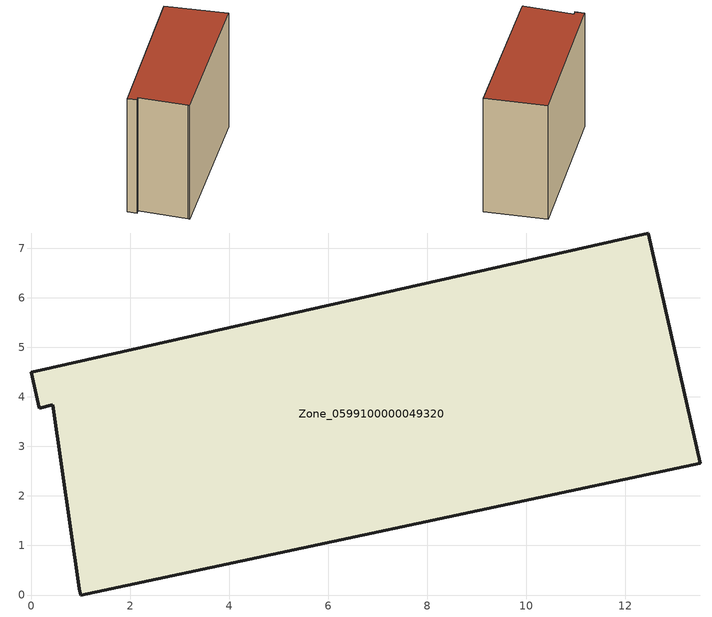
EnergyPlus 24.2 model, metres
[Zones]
Zone_0599100000049320
 floor ground (C_G): 1,0 0.97,0.13 0.44,3.84 0.16,3.77 0,4.5 12.46,7.31 13.51,2.66 z0
 wall outside (C_F): 1,0 13.51,2.66 12.46,7.31 0,4.5 0.16,3.77 0.44,3.84 0.97,0.13 1,0 z0:9.56
 roof outside (C_R): 0.97,0.13 1,0 13.51,2.66 12.46,7.31 0,4.5 0.16,3.77 0.44,3.84 z9.56
[BUILDING]
Pand.0599100000049320: North Axis=0; Terrain=City; Loads Convergence Tolerance Value=0.04; Temperature Convergence Tolerance Value=0.4; Solar Distribution=FullExterior; Maximum Number of Warmup Days=25; Minimum Number of Warmup Days=1
[Site:Location]
Rotterdam.The.Hague.AP_ZH_NLD Design_Conditions: Latitude=51.96; Longitude=4.45; Time Zone=1; Elevation=-4.5
[SITE:GROUNDTEMPERATURE:BUILDINGSURFACE]
18, 18, 18, 18, 18, 18, 18, 18, 18, 18, 18, 18
[MATERIAL] Thermal Absorptance=0.9; Solar Absorptance=0.7; Visible Absorptance=0.7
Name | Roughness | Thickness | Conductivity | Density | Specific Heat
G.TI.1946 | MediumSmooth | 0.15 | 1 | 540 | 1210
F.TI.1946 | Rough | 0.3 | 0.857143 | 1920 | 840
R.TI.1946 | MediumRough | 0.2 | 0.1 | 1500 | 1000
[CONSTRUCTION]
C_G: G.TI.1946
C_F: F.TI.1946
C_R: R.TI.1946
[ZONE]
Zone_0599100000049320: Type=1; Multiplier=1; Ceiling Height=Autocalculate; Volume=Autocalculate; Floor Area=autocalculate; Part of Total Floor Area=Yes
[ZONEINFILTRATION:DESIGNFLOWRATE]
Infil_Zone_0599100000049320: Zone or ZoneList or Space or SpaceList=Zone_0599100000049320; Schedule=AlwaysOn; Design Flow Rate Calculation Method=Flow/Area; Flow Rate per Floor Area=0.003; Constant Term Coefficient=1; Temperature Term Coefficient=0; Velocity Term Coefficient=0; Velocity Squared Term Coefficient=0
[HVACTEMPLATE:ZONE:IDEALLOADSAIRSYSTEM]
Zone_0599100000049320: Maximum Heating Supply Air Temperature=50; Minimum Cooling Supply Air Temperature=13; Maximum Heating Supply Air Humidity Ratio=0.0156; Minimum Cooling Supply Air Humidity Ratio=0.0077; Heating Limit=NoLimit; Cooling Limit=NoLimit; Dehumidification Control Type=ConstantSensibleHeatRatio; Cooling Sensible Heat Ratio=0.7; Dehumidification Setpoint=60; Humidification Control Type=None; Humidification Setpoint=30; Outdoor Air Method=None; Outdoor Air Flow Rate per Person=0.00944; Outdoor Air Flow Rate per Zone Floor Area=0; Outdoor Air Flow Rate per Zone=0; Demand Controlled Ventilation Type=None; Outdoor Air Economizer Type=NoEconomizer; Heat Recovery Type=None; Sensible Heat Recovery Effectiveness=0.7; Latent Heat Recovery Effectiveness=0.65
[ZONECONTROL:THERMOSTAT]
ThermostatControl_Zone_0599100000049320: Zone or ZoneList=Zone_0599100000049320; Control Type Schedule=DualSetpointControlType; Control 1=Thermostat_Zone_0599100000049320; Temperature Difference Between Cutout And Setpoint=0
[THERMOSTATSETPOINT:DUALSETPOINT]
Thermostat_Zone_0599100000049320: Heating Setpoint Temperature Schedule=HeatingSetpoint_Zone_0599100000049320; Cooling Setpoint Temperature Schedule=CoolingSetpoint_Zone_0599100000049320
[SCHEDULE:COMPACT]
HeatingSetpoint_Zone_0599100000049320: Through: 12/31, For: AllDays, Until: 24:00, 21
CoolingSetpoint_Zone_0599100000049320: Through: 12/31, For: AllDays, Until: 24:00, 24
DualSetpointControlType: Through: 12/31, For: AllDays, Until: 24:00, 4
AlwaysOn: Through: 12/31, For: AllDays, Until: 24:00, 1
